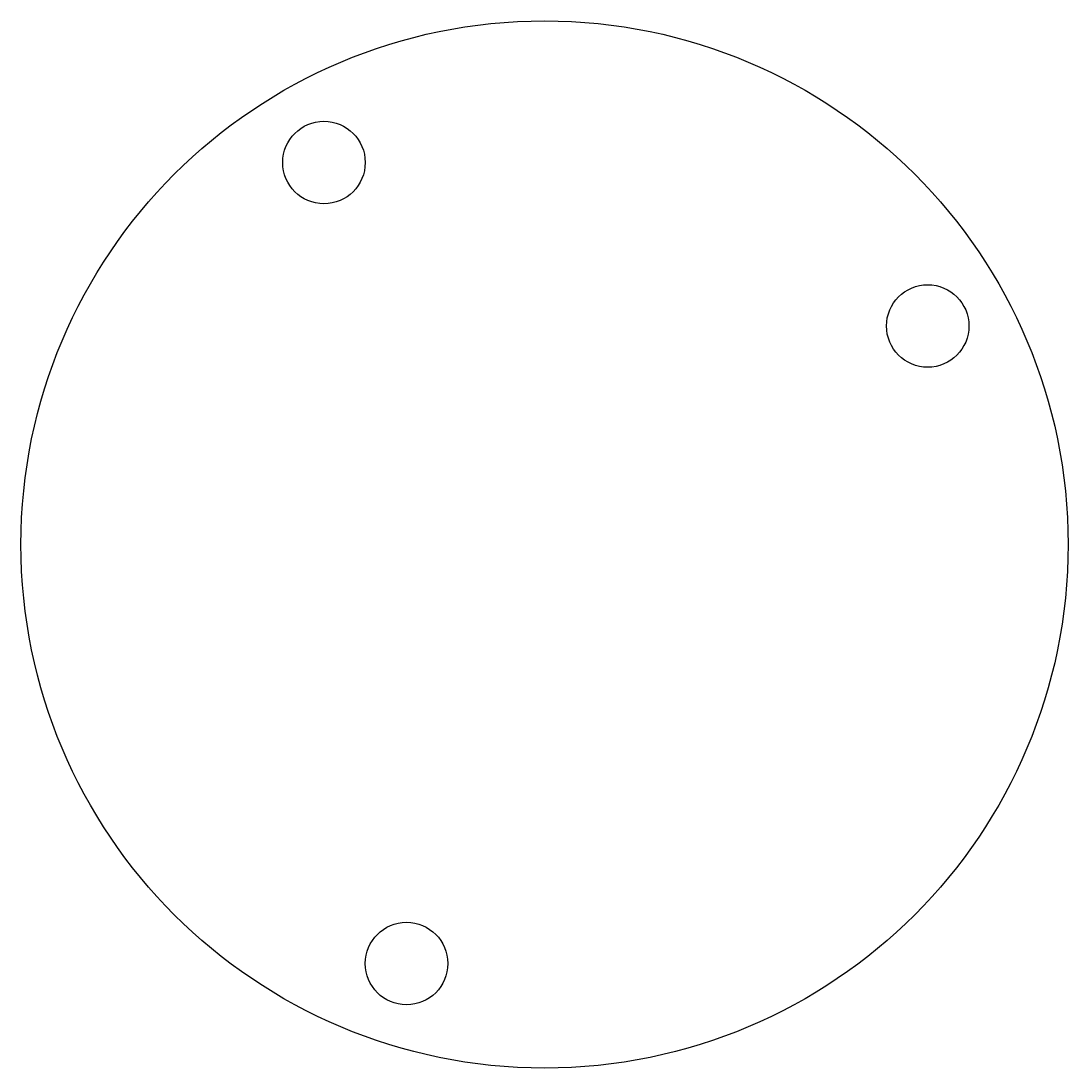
# Model space of a CAD drawing. Header units: millimetres. Extents: x 54 to 156, y 11 to 113.
import ezdxf

# ---------------------------------------------------------------- set-up
doc = ezdxf.new("R2010")
doc.units = ezdxf.units.MM

msp = doc.modelspace()

# ---------------------------------------------------------------- linework, layer by layer
for centre, radius in [((104.98, 62.21), 50.8), ((83.58, 99.27), 4), ((142.16, 83.41), 4), ((91.59, 21.55), 4)]:
    msp.add_circle(centre, radius)

doc.saveas('drawing.dxf')
